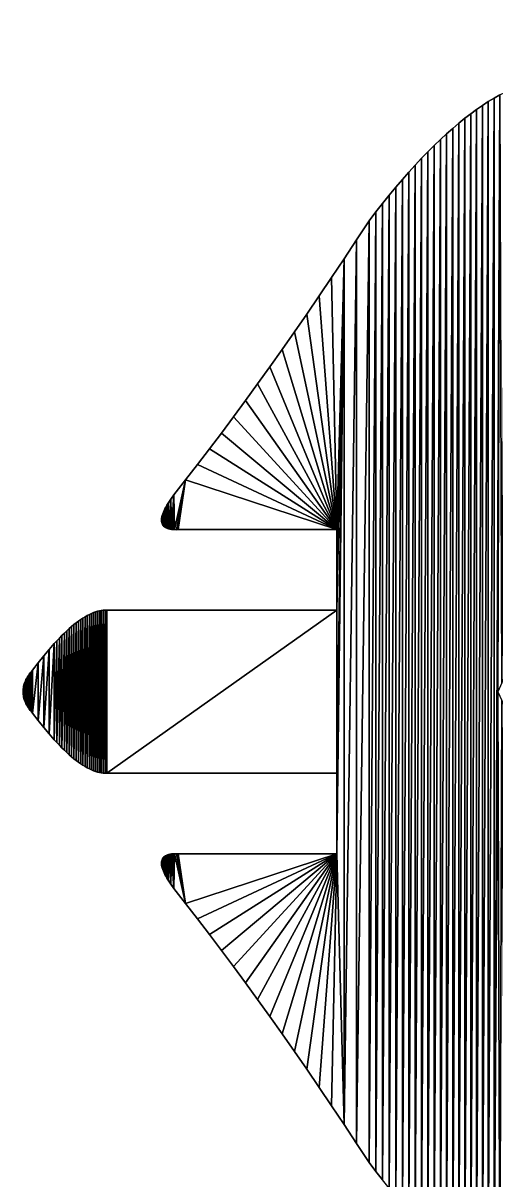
# Model space of a CAD drawing. Extents: x 10 to 917, y 10 to 841.
# Drawn here: x 561.4 to 598.7, y 616.9 to 708.1 of the extents above; entities that cross this region are included whole.
import ezdxf

# ---------------------------------------------------------------- set-up
doc = ezdxf.new("R2010")
doc.units = 0
doc.header["$MEASUREMENT"] = 0
doc.layers.get('0').update_dxf_attribs({"linetype": 'CONTINUOUS'})

msp = doc.modelspace()

# ---------------------------------------------------------------- linework, layer by layer
for p, q in [((598.528, 702.203), (598.075, 701.929)), ((598.977, 702.456), (598.528, 702.203)), ((597.157, 701.314), (596.691, 700.973)), ((597.618, 701.632), (597.157, 701.314)), ((598.075, 701.929), (597.618, 701.632)), ((595.748, 700.227), (595.27, 699.82)), ((596.222, 700.611), (595.748, 700.227)), ((596.691, 700.973), (596.222, 700.611)), ((594.788, 699.392), (594.302, 698.942)), ((595.27, 699.82), (594.788, 699.392)), ((593.812, 698.47), (593.318, 697.976)), ((594.302, 698.942), (593.812, 698.47)), ((592.82, 697.46), (592.317, 696.922)), ((593.318, 697.976), (592.82, 697.46)), ((592.317, 696.922), (591.81, 696.362)), ((591.3, 695.78), (590.785, 695.176)), ((591.81, 696.362), (591.3, 695.78)), ((590.785, 695.176), (590.266, 694.55)), ((589.743, 693.902), (589.215, 693.232)), ((590.266, 694.55), (589.743, 693.902)), ((589.215, 693.232), (588.684, 692.54)), ((588.684, 692.54), (587.69, 691.025)), ((587.69, 691.025), (586.701, 689.532)), ((586.701, 689.532), (585.716, 688.061)), ((585.716, 688.061), (584.735, 686.611)), ((584.735, 686.611), (583.758, 685.184)), ((583.758, 685.184), (582.785, 683.779)), ((582.785, 683.779), (581.816, 682.395)), ((581.816, 682.395), (580.852, 681.034)), ((580.852, 681.034), (579.891, 679.694)), ((579.891, 679.694), (578.935, 678.376)), ((578.935, 678.376), (577.983, 677.081)), ((577.983, 677.081), (577.035, 675.807)), ((577.035, 675.807), (576.091, 674.556)), ((576.091, 674.556), (575.151, 673.326)), ((575.151, 673.326), (574.215, 672.118)), ((574.215, 672.118), (573.284, 670.933)), ((572.736, 670.115), (572.653, 669.969)), ((572.827, 670.267), (572.736, 670.115)), ((573.038, 670.588), (572.827, 670.267)), ((573.284, 670.933), (573.038, 670.588)), ((572.344, 669.213), (572.323, 669.107)), ((572.373, 669.324), (572.344, 669.213)), ((572.411, 669.441), (572.373, 669.324)), ((572.458, 669.565), (572.411, 669.441)), ((572.514, 669.693), (572.458, 669.565)), ((572.579, 669.828), (572.514, 669.693)), ((572.653, 669.969), (572.579, 669.828)), ((572.312, 669.007), (572.31, 668.913)), ((572.31, 668.913), (572.316, 668.824)), ((572.323, 669.107), (572.312, 669.007)), ((572.316, 668.824), (572.332, 668.741)), ((572.332, 668.741), (572.356, 668.664)), ((572.356, 668.664), (572.39, 668.593)), ((572.39, 668.593), (572.432, 668.528)), ((572.432, 668.528), (572.483, 668.468)), ((572.483, 668.468), (572.543, 668.415)), ((572.543, 668.415), (572.612, 668.367)), ((572.612, 668.367), (572.69, 668.324)), ((572.69, 668.324), (572.777, 668.288)), ((572.777, 668.288), (572.873, 668.257)), ((572.873, 668.257), (572.978, 668.232)), ((572.978, 668.232), (573.091, 668.213)), ((573.091, 668.213), (573.214, 668.2)), ((573.214, 668.2), (573.346, 668.192)), ((573.346, 668.192), (573.486, 668.19)), ((573.486, 668.19), (573.636, 668.194)), ((573.636, 668.194), (586.132, 668.194)), ((586.132, 668.194), (586.132, 661.853)), ((565.768, 660.985), (565.589, 660.851)), ((565.945, 661.11), (565.768, 660.985)), ((566.119, 661.225), (565.945, 661.11)), ((566.29, 661.33), (566.119, 661.225)), ((566.459, 661.425), (566.29, 661.33)), ((566.625, 661.511), (566.459, 661.425)), ((566.789, 661.588), (566.625, 661.511)), ((566.95, 661.654), (566.789, 661.588)), ((567.108, 661.711), (566.95, 661.654)), ((567.264, 661.759), (567.108, 661.711)), ((567.417, 661.797), (567.264, 661.759)), ((567.568, 661.825), (567.417, 661.797)), ((567.716, 661.844), (567.568, 661.825)), ((567.861, 661.853), (567.716, 661.844)), ((568.004, 661.853), (567.861, 661.853)), ((586.132, 661.853), (568.004, 661.853)), ((564.848, 660.22), (564.656, 660.038)), ((565.037, 660.392), (564.848, 660.22)), ((565.224, 660.555), (565.037, 660.392)), ((565.408, 660.708), (565.224, 660.555)), ((565.589, 660.851), (565.408, 660.708)), ((563.862, 659.214), (563.45, 658.745)), ((564.065, 659.434), (563.862, 659.214)), ((564.264, 659.645), (564.065, 659.434)), ((564.461, 659.846), (564.264, 659.645)), ((564.656, 660.038), (564.461, 659.846)), ((563.45, 658.745), (563.028, 658.237)), ((562.595, 657.691), (562.152, 657.106)), ((563.028, 658.237), (562.595, 657.691)), ((561.686, 656.482), (561.63, 656.377)), ((561.748, 656.587), (561.686, 656.482)), ((561.817, 656.691), (561.748, 656.587)), ((561.892, 656.795), (561.817, 656.691)), ((561.972, 656.899), (561.892, 656.795)), ((562.059, 657.003), (561.972, 656.899)), ((562.152, 657.106), (562.059, 657.003)), ((561.411, 655.635), (561.405, 655.528)), ((561.405, 655.528), (561.405, 655.421)), ((561.424, 655.742), (561.411, 655.635)), ((561.443, 655.849), (561.424, 655.742)), ((561.468, 655.955), (561.443, 655.849)), ((561.499, 656.061), (561.468, 655.955)), ((561.537, 656.166), (561.499, 656.061)), ((561.58, 656.272), (561.537, 656.166)), ((561.63, 656.377), (561.58, 656.272)), ((561.405, 655.421), (561.405, 655.314)), ((561.405, 655.314), (561.411, 655.207)), ((561.411, 655.207), (561.424, 655.1)), ((561.424, 655.1), (561.443, 654.993)), ((561.443, 654.993), (561.468, 654.887)), ((561.468, 654.887), (561.499, 654.781)), ((561.499, 654.781), (561.537, 654.675)), ((561.537, 654.675), (561.58, 654.57)), ((561.58, 654.57), (561.63, 654.465)), ((561.63, 654.465), (561.686, 654.36)), ((561.686, 654.36), (561.748, 654.255)), ((561.748, 654.255), (561.817, 654.15)), ((561.817, 654.15), (561.892, 654.046)), ((561.892, 654.046), (561.972, 653.942)), ((561.972, 653.942), (562.059, 653.839)), ((562.059, 653.839), (562.152, 653.735)), ((562.152, 653.735), (562.595, 653.151)), ((562.595, 653.151), (563.028, 652.604)), ((563.028, 652.604), (563.45, 652.097)), ((563.45, 652.097), (563.862, 651.627)), ((563.862, 651.627), (564.065, 651.407)), ((564.065, 651.407), (564.264, 651.196)), ((564.264, 651.196), (564.461, 650.995)), ((564.461, 650.995), (564.656, 650.804)), ((564.656, 650.804), (564.848, 650.622)), ((564.848, 650.622), (565.037, 650.45)), ((565.037, 650.45), (565.224, 650.287)), ((565.224, 650.287), (565.408, 650.134)), ((565.408, 650.134), (565.589, 649.99)), ((565.589, 649.99), (565.768, 649.856)), ((565.768, 649.856), (565.945, 649.732)), ((565.945, 649.732), (566.119, 649.617)), ((566.119, 649.617), (566.29, 649.512)), ((566.29, 649.512), (566.459, 649.417)), ((566.459, 649.417), (566.625, 649.331)), ((566.625, 649.331), (566.789, 649.254)), ((566.789, 649.254), (566.95, 649.188)), ((566.95, 649.188), (567.108, 649.13)), ((567.108, 649.13), (567.264, 649.083)), ((567.264, 649.083), (567.417, 649.045)), ((567.417, 649.045), (567.568, 649.016)), ((567.568, 649.016), (567.716, 648.998)), ((567.716, 648.998), (567.861, 648.989)), ((567.861, 648.989), (568.004, 648.989)), ((568.004, 648.989), (586.132, 648.989)), ((586.132, 648.989), (586.132, 642.647)), ((572.316, 642.018), (572.31, 641.929)), ((572.31, 641.929), (572.312, 641.835)), ((572.312, 641.835), (572.323, 641.735)), ((572.332, 642.101), (572.316, 642.018)), ((572.356, 642.177), (572.332, 642.101)), ((572.39, 642.249), (572.356, 642.177)), ((572.432, 642.314), (572.39, 642.249)), ((572.483, 642.373), (572.432, 642.314)), ((572.543, 642.427), (572.483, 642.373)), ((572.612, 642.475), (572.543, 642.427)), ((572.69, 642.517), (572.612, 642.475)), ((572.777, 642.554), (572.69, 642.517)), ((572.873, 642.585), (572.777, 642.554)), ((572.978, 642.609), (572.873, 642.585)), ((573.091, 642.629), (572.978, 642.609)), ((573.214, 642.642), (573.091, 642.629)), ((573.346, 642.649), (573.214, 642.642)), ((573.486, 642.651), (573.346, 642.649)), ((573.636, 642.647), (573.486, 642.651)), ((586.132, 642.647), (573.636, 642.647)), ((572.323, 641.735), (572.344, 641.629)), ((572.344, 641.629), (572.373, 641.518)), ((572.373, 641.518), (572.411, 641.401)), ((572.411, 641.401), (572.458, 641.277)), ((572.458, 641.277), (572.514, 641.149)), ((572.514, 641.149), (572.579, 641.014)), ((572.579, 641.014), (572.653, 640.873)), ((572.653, 640.873), (572.736, 640.727)), ((572.736, 640.727), (572.827, 640.575)), ((572.827, 640.575), (573.038, 640.254)), ((573.038, 640.254), (573.284, 639.91)), ((573.284, 639.91), (574.215, 638.724)), ((574.215, 638.724), (575.151, 637.516)), ((575.151, 637.516), (576.091, 636.286)), ((576.091, 636.286), (577.035, 635.034)), ((577.035, 635.034), (577.983, 633.761)), ((577.983, 633.761), (578.935, 632.465)), ((578.935, 632.465), (579.891, 631.148)), ((579.891, 631.148), (580.852, 629.808)), ((580.852, 629.808), (581.816, 628.447)), ((581.816, 628.447), (582.785, 627.063)), ((582.785, 627.063), (583.758, 625.658)), ((583.758, 625.658), (584.735, 624.23)), ((584.735, 624.23), (585.716, 622.781)), ((585.716, 622.781), (586.701, 621.31)), ((586.701, 621.31), (587.69, 619.816)), ((587.69, 619.816), (588.684, 618.301)), ((588.684, 618.301), (589.215, 617.609)), ((589.215, 617.609), (589.743, 616.94))]:
    msp.add_line(p, q)

# ---------------------------------------------------------------- meshes
mesh = msp.add_polyface()
corners = [(594.302, 611.9), (594.302, 698.942), (594.788, 699.392), (594.788, 611.45), (595.27, 699.82), (595.27, 611.021), (595.748, 700.227), (595.748, 610.615), (596.222, 700.611), (596.222, 610.231), (596.691, 700.973), (596.691, 609.868), (597.157, 701.314), (597.157, 609.528), (597.618, 701.632), (597.618, 609.21), (598.075, 701.929), (598.075, 608.913), (598.528, 702.203), (598.528, 608.639), (598.977, 702.456), (598.814, 655.421), (599.13, 656.125), (599.422, 702.686), (599.455, 656.818), (599.863, 702.895), (599.788, 657.501), (600.13, 658.174), (600.082, 702.991), (600.299, 703.082), (600.479, 658.837), (600.516, 703.167), (600.837, 659.489), (600.946, 703.32), (601.203, 660.132), (601.373, 703.452), (601.577, 660.764), (601.584, 703.51), (601.96, 661.386), (602.004, 703.609), (602.35, 661.998), (602.42, 703.685), (602.749, 662.599), (602.832, 703.74), (603.156, 663.191), (603.24, 703.773), (603.571, 663.772), (603.643, 703.784), (603.995, 664.343), (604.468, 703.929), (604.427, 664.904), (604.867, 665.455), (605.28, 704.089), (605.315, 665.995), (606.079, 704.264), (605.771, 666.525), (606.236, 667.045), (606.866, 704.454), (606.709, 667.555), (607.19, 668.055), (607.641, 704.659), (607.68, 668.544), (608.403, 704.879), (608.177, 669.024), (608.683, 669.493), (609.153, 705.115), (609.197, 669.952), (609.891, 705.365), (609.719, 670.4), (610.25, 670.839), (610.255, 705.496), (610.788, 671.267), (610.974, 705.769), (611.335, 671.685), (611.681, 706.057), (611.89, 672.093), (612.03, 706.207), (612.454, 672.491), (612.718, 706.518), (613.025, 672.879), (613.057, 706.679), (613.605, 673.256), (613.727, 707.013), (614.193, 673.623), (614.384, 707.361), (614.789, 673.98), (615.029, 707.725), (615.394, 674.327), (615.413, 708.114), (616.007, 674.663)]
mesh.append_faces([[corners[k] for k in face] for face in [(21, 20, 22), (22, 23, 24), (24, 25, 26), (26, 25, 27), (27, 29, 30), (30, 31, 32), (32, 33, 34), (34, 35, 36), (36, 37, 38), (38, 39, 40), (40, 41, 42), (42, 43, 44), (44, 45, 46), (46, 47, 48), (48, 49, 50), (50, 49, 51), (51, 52, 53), (53, 54, 55), (55, 54, 56), (56, 57, 58), (58, 57, 59), (59, 60, 61), (61, 62, 63), (63, 62, 64), (64, 65, 66), (66, 67, 68), (68, 67, 69), (69, 70, 71), (71, 72, 73), (73, 74, 75), (75, 76, 77), (77, 78, 79), (79, 80, 81), (81, 82, 83), (83, 84, 85), (85, 86, 87), (87, 88, 89)]], dxfattribs={"vtx0": -1, "vtx1": -1})
mesh.append_faces([[corners[k] for k in face] for face in [(19, 20, 21)]], dxfattribs={"vtx0": -1, "vtx1": -1, "vtx2": -1})
mesh.append_faces([[corners[k] for k in face] for face in [(0, 1, 2), (3, 2, 4), (5, 4, 6), (7, 6, 8), (9, 8, 10), (11, 10, 12), (13, 12, 14), (15, 14, 16), (17, 16, 18), (19, 18, 20), (22, 20, 23), (24, 23, 25), (27, 25, 28)]], dxfattribs={"vtx0": -1, "vtx2": -1})
mesh = msp.add_polyface()
corners = [(593.812, 612.372), (594.302, 698.942), (594.302, 611.9), (594.788, 699.392), (594.788, 611.45), (595.27, 699.82), (595.27, 611.021), (595.748, 700.227), (595.748, 610.615), (596.222, 700.611), (596.222, 610.231), (596.691, 700.973), (596.691, 609.868), (597.157, 701.314), (597.157, 609.528), (597.618, 701.632), (597.618, 609.21), (598.075, 701.929), (598.075, 608.913), (598.528, 702.203), (598.528, 608.639), (598.814, 655.421), (598.977, 608.386), (599.13, 654.717), (599.422, 608.156), (599.455, 654.024), (599.863, 607.947), (599.788, 653.341), (600.13, 652.668), (600.082, 607.851), (600.299, 607.76), (600.479, 652.005), (600.516, 607.675), (600.837, 651.352), (600.946, 607.522), (601.203, 650.71), (601.373, 607.39), (601.577, 650.078), (601.584, 607.332), (601.96, 649.456), (602.004, 607.233), (602.35, 648.844), (602.42, 607.157), (602.749, 648.242), (602.832, 607.102), (603.156, 647.651), (603.24, 607.069), (603.571, 647.07), (603.643, 607.058), (603.995, 646.499), (604.468, 606.913), (604.427, 645.938), (604.867, 645.387), (605.28, 606.753), (605.315, 644.847), (606.079, 606.578), (605.771, 644.316), (606.236, 643.796), (606.866, 606.388), (606.709, 643.286), (607.19, 642.787), (607.641, 606.183), (607.68, 642.297), (608.403, 605.963), (608.177, 641.818), (608.683, 641.349), (609.153, 605.727), (609.197, 640.89), (609.891, 605.477), (609.719, 640.441), (610.25, 640.003), (610.255, 605.346), (610.788, 639.574), (610.974, 605.073), (611.335, 639.156), (611.681, 604.784), (611.89, 638.748), (612.03, 604.635), (612.454, 638.351), (612.718, 604.324), (613.025, 637.963), (613.057, 604.163), (613.605, 637.586), (613.727, 603.829), (614.193, 637.219), (614.384, 603.481), (614.789, 636.862), (615.029, 603.117), (615.394, 636.515), (615.413, 602.728), (616.007, 636.178)]
mesh.append_faces([[corners[k] for k in face] for face in [(0, 1, 2), (2, 3, 4), (4, 5, 6), (6, 7, 8), (8, 9, 10), (10, 11, 12), (12, 13, 14), (14, 15, 16), (16, 17, 18), (18, 19, 20), (22, 23, 24), (24, 25, 26), (26, 28, 29), (29, 28, 30)]], dxfattribs={"vtx0": -1, "vtx1": -1})
mesh.append_faces([[corners[k] for k in face] for face in [(21, 22, 20), (22, 21, 23), (24, 23, 25), (26, 25, 27), (26, 27, 28), (30, 28, 31), (32, 31, 33), (34, 33, 35), (36, 35, 37), (38, 37, 39), (40, 39, 41), (42, 41, 43), (44, 43, 45), (46, 45, 47), (48, 47, 49), (50, 49, 51), (50, 51, 52), (53, 52, 54), (55, 54, 56), (55, 56, 57), (58, 57, 59), (58, 59, 60), (61, 60, 62), (63, 62, 64), (63, 64, 65), (66, 65, 67), (68, 67, 69), (68, 69, 70), (71, 70, 72), (73, 72, 74), (75, 74, 76), (77, 76, 78), (79, 78, 80), (81, 80, 82), (83, 82, 84), (85, 84, 86), (87, 86, 88), (89, 88, 90)]], dxfattribs={"vtx0": -1, "vtx2": -1})
mesh = msp.add_polyface()
corners = [(586.701, 621.31), (586.701, 689.532), (587.69, 691.025), (587.69, 619.816), (588.684, 692.54), (588.684, 618.301), (589.215, 693.232), (589.215, 617.609), (589.743, 693.902), (589.743, 616.94), (590.266, 694.55), (590.266, 616.292), (590.785, 695.176), (590.785, 615.666), (591.3, 695.78), (591.3, 615.062), (591.81, 696.362), (591.81, 614.48), (592.317, 696.922), (592.317, 613.92), (592.82, 697.46), (592.82, 613.382), (593.318, 697.976), (593.318, 612.866), (593.812, 698.47), (593.812, 612.372), (594.302, 698.942), (572.432, 668.528), (572.411, 669.441), (572.458, 669.565), (572.483, 668.468), (572.514, 669.693), (572.543, 668.415), (572.579, 669.828), (572.612, 668.367), (572.653, 669.969), (572.69, 668.324), (572.736, 670.115), (572.777, 668.288), (572.827, 670.267), (572.873, 668.257), (573.038, 670.588), (572.978, 668.232), (573.091, 668.213), (573.284, 670.933), (573.214, 668.2), (573.346, 668.192), (574.215, 672.118), (573.486, 668.19), (573.636, 668.194), (586.132, 668.194), (575.151, 673.326), (576.091, 674.556), (577.035, 675.807), (577.983, 677.081), (578.935, 678.376), (579.891, 679.694), (580.852, 681.034), (581.816, 682.395), (582.785, 683.779), (583.758, 685.184), (584.735, 686.611), (585.716, 688.061), (586.132, 661.853), (586.132, 648.989), (586.132, 642.647), (568.004, 648.989), (568.004, 661.853)]
mesh.append_faces([[corners[k] for k in face] for face in [(27, 29, 30), (30, 31, 32), (32, 33, 34), (34, 35, 36), (36, 37, 38), (38, 39, 40), (40, 41, 42), (42, 41, 43), (43, 44, 45), (45, 44, 46), (46, 47, 48), (48, 47, 49), (49, 47, 50), (50, 1, 63), (64, 1, 65)]], dxfattribs={"vtx0": -1, "vtx1": -1})
mesh.append_faces([[corners[k] for k in face] for face in [(63, 1, 64)]], dxfattribs={"vtx0": -1, "vtx1": -1, "vtx2": -1})
mesh.append_faces([[corners[k] for k in face] for face in [(0, 1, 2), (3, 2, 4), (5, 4, 6), (7, 6, 8), (9, 8, 10), (11, 10, 12), (13, 12, 14), (15, 14, 16), (17, 16, 18), (19, 18, 20), (21, 20, 22), (23, 22, 24), (25, 24, 26), (27, 28, 29), (30, 29, 31), (32, 31, 33), (34, 33, 35), (36, 35, 37), (38, 37, 39), (40, 39, 41), (43, 41, 44), (46, 44, 47), (50, 47, 51), (50, 51, 52), (50, 52, 53), (50, 53, 54), (50, 54, 55), (50, 55, 56), (50, 56, 57), (50, 57, 58), (50, 58, 59), (50, 59, 60), (50, 60, 61), (50, 61, 62), (50, 62, 1), (66, 67, 63)]], dxfattribs={"vtx0": -1, "vtx2": -1})
mesh = msp.add_polyface()
corners = [(572.373, 641.518), (572.356, 642.177), (572.39, 642.249), (572.411, 641.401), (572.432, 642.314), (572.458, 641.277), (572.483, 642.373), (572.514, 641.149), (572.543, 642.427), (572.579, 641.014), (572.612, 642.475), (572.653, 640.873), (572.69, 642.517), (572.736, 640.727), (572.777, 642.554), (572.827, 640.575), (572.873, 642.585), (573.038, 640.254), (572.978, 642.609), (573.091, 642.629), (573.284, 639.91), (573.214, 642.642), (573.346, 642.649), (574.215, 638.724), (573.486, 642.651), (573.636, 642.647), (586.132, 642.647), (575.151, 637.516), (576.091, 636.286), (577.035, 635.034), (577.983, 633.761), (578.935, 632.465), (579.891, 631.148), (580.852, 629.808), (581.816, 628.447), (582.785, 627.063), (583.758, 625.658), (584.735, 624.23), (585.716, 622.781), (586.701, 621.31), (586.701, 689.532), (587.69, 691.025), (587.69, 619.816), (588.684, 692.54), (588.684, 618.301), (589.215, 693.232), (589.215, 617.609), (589.743, 693.902), (589.743, 616.94), (590.266, 694.55), (590.266, 616.292), (590.785, 695.176), (590.785, 615.666), (591.3, 695.78), (591.3, 615.062), (591.81, 696.362), (591.81, 614.48), (592.317, 696.922), (592.317, 613.92), (592.82, 697.46), (592.82, 613.382), (593.318, 697.976), (593.318, 612.866), (593.812, 698.47), (593.812, 612.372), (568.004, 648.989), (586.132, 661.853), (586.132, 648.989)]
mesh.append_faces([[corners[k] for k in face] for face in [(0, 2, 3), (3, 4, 5), (5, 6, 7), (7, 8, 9), (9, 10, 11), (11, 12, 13), (13, 14, 15), (15, 16, 17), (17, 19, 20), (20, 22, 23), (23, 26, 27), (27, 26, 28), (28, 26, 29), (29, 26, 30), (30, 26, 31), (31, 26, 32), (32, 26, 33), (33, 26, 34), (34, 26, 35), (35, 26, 36), (36, 26, 37), (37, 26, 38), (38, 26, 39), (39, 41, 42), (42, 43, 44), (44, 45, 46), (46, 47, 48), (48, 49, 50), (50, 51, 52), (52, 53, 54), (54, 55, 56), (56, 57, 58), (58, 59, 60), (60, 61, 62), (62, 63, 64), (65, 66, 67)]], dxfattribs={"vtx0": -1, "vtx1": -1})
mesh.append_faces([[corners[k] for k in face] for face in [(39, 26, 40)]], dxfattribs={"vtx0": -1, "vtx1": -1, "vtx2": -1})
mesh.append_faces([[corners[k] for k in face] for face in [(0, 1, 2), (3, 2, 4), (5, 4, 6), (7, 6, 8), (9, 8, 10), (11, 10, 12), (13, 12, 14), (15, 14, 16), (17, 16, 18), (17, 18, 19), (20, 19, 21), (20, 21, 22), (23, 22, 24), (23, 24, 25), (23, 25, 26)]], dxfattribs={"vtx0": -1, "vtx2": -1})
mesh = msp.add_polyface()
corners = [(572.312, 669.007), (572.316, 668.824), (572.31, 668.913), (572.323, 669.107), (572.332, 668.741), (572.344, 669.213), (572.356, 668.664), (572.373, 669.324), (572.39, 668.593), (572.411, 669.441), (572.432, 668.528), (561.411, 655.207), (561.411, 655.635), (561.424, 655.742), (561.424, 655.1), (561.443, 655.849), (561.443, 654.993), (561.468, 655.955), (561.468, 654.887), (561.499, 656.061), (561.499, 654.781), (561.537, 656.166), (561.537, 654.675), (561.58, 656.272), (561.58, 654.57), (561.63, 656.377), (561.63, 654.465), (561.686, 656.482), (561.686, 654.36), (561.748, 656.587), (561.748, 654.255), (561.817, 656.691), (561.817, 654.15), (561.892, 656.795), (561.892, 654.046), (561.972, 656.899), (561.972, 653.942), (562.059, 657.003), (562.059, 653.839), (562.152, 657.106), (562.152, 653.735), (562.595, 657.691), (562.595, 653.151), (563.028, 658.237), (563.028, 652.604), (563.45, 658.745), (563.45, 652.097), (563.862, 659.214), (563.862, 651.627), (564.065, 659.434), (564.065, 651.407), (564.264, 659.645), (564.264, 651.196), (564.461, 659.846), (564.461, 650.995), (564.656, 660.038), (564.656, 650.804), (564.848, 660.22), (564.848, 650.622), (565.037, 660.392), (565.037, 650.45), (565.224, 660.555), (565.224, 650.287), (565.408, 660.708), (565.408, 650.134), (565.589, 660.851), (565.589, 649.99), (565.768, 660.985), (565.768, 649.856), (565.945, 661.11), (565.945, 649.732), (566.119, 661.225), (566.119, 649.617), (566.29, 661.33), (566.29, 649.512), (566.459, 661.425), (566.459, 649.417), (566.625, 661.511), (566.625, 649.331), (566.789, 661.588), (566.789, 649.254), (566.95, 661.654), (566.95, 649.188), (567.108, 661.711), (567.108, 649.13), (567.264, 661.759), (567.264, 649.083), (567.417, 661.797), (567.417, 649.045), (567.568, 661.825), (567.568, 649.016), (567.716, 661.844), (567.716, 648.998), (567.861, 661.853), (567.861, 648.989), (568.004, 661.853)]
mesh.append_faces([[corners[k] for k in face] for face in [(0, 1, 2)]], dxfattribs={"vtx0": -1})
mesh.append_faces([[corners[k] for k in face] for face in [(1, 3, 4), (4, 5, 6), (6, 7, 8), (8, 9, 10)]], dxfattribs={"vtx0": -1, "vtx1": -1})
mesh.append_faces([[corners[k] for k in face] for face in [(1, 0, 3), (4, 3, 5), (6, 5, 7), (8, 7, 9), (11, 12, 13), (14, 13, 15), (16, 15, 17), (18, 17, 19), (20, 19, 21), (22, 21, 23), (24, 23, 25), (26, 25, 27), (28, 27, 29), (30, 29, 31), (32, 31, 33), (34, 33, 35), (36, 35, 37), (38, 37, 39), (40, 39, 41), (42, 41, 43), (44, 43, 45), (46, 45, 47), (48, 47, 49), (50, 49, 51), (52, 51, 53), (54, 53, 55), (56, 55, 57), (58, 57, 59), (60, 59, 61), (62, 61, 63), (64, 63, 65), (66, 65, 67), (68, 67, 69), (70, 69, 71), (72, 71, 73), (74, 73, 75), (76, 75, 77), (78, 77, 79), (80, 79, 81), (82, 81, 83), (84, 83, 85), (86, 85, 87), (88, 87, 89), (90, 89, 91), (92, 91, 93), (94, 93, 95)]], dxfattribs={"vtx0": -1, "vtx2": -1})
mesh = msp.add_polyface()
corners = [(572.316, 642.018), (572.312, 641.835), (572.31, 641.929), (572.323, 641.735), (572.332, 642.101), (572.344, 641.629), (572.356, 642.177), (572.373, 641.518), (561.405, 655.528), (561.405, 655.314), (561.405, 655.421), (561.411, 655.635), (561.411, 655.207), (561.424, 655.742), (561.424, 655.1), (561.443, 655.849), (561.443, 654.993), (561.468, 655.955), (561.468, 654.887), (561.499, 656.061), (561.499, 654.781), (561.537, 656.166), (561.537, 654.675), (561.58, 656.272), (561.58, 654.57), (561.63, 656.377), (561.63, 654.465), (561.686, 656.482), (561.686, 654.36), (561.748, 656.587), (561.748, 654.255), (561.817, 656.691), (561.817, 654.15), (561.892, 656.795), (561.892, 654.046), (561.972, 656.899), (561.972, 653.942), (562.059, 657.003), (562.059, 653.839), (562.152, 657.106), (562.152, 653.735), (562.595, 657.691), (562.595, 653.151), (563.028, 658.237), (563.028, 652.604), (563.45, 658.745), (563.45, 652.097), (563.862, 659.214), (563.862, 651.627), (564.065, 659.434), (564.065, 651.407), (564.264, 659.645), (564.264, 651.196), (564.461, 659.846), (564.461, 650.995), (564.656, 660.038), (564.656, 650.804), (564.848, 660.22), (564.848, 650.622), (565.037, 660.392), (565.037, 650.45), (565.224, 660.555), (565.224, 650.287), (565.408, 660.708), (565.408, 650.134), (565.589, 660.851), (565.589, 649.99), (565.768, 660.985), (565.768, 649.856), (565.945, 661.11), (565.945, 649.732), (566.119, 661.225), (566.119, 649.617), (566.29, 661.33), (566.29, 649.512), (566.459, 661.425), (566.459, 649.417), (566.625, 661.511), (566.625, 649.331), (566.789, 661.588), (566.789, 649.254), (566.95, 661.654), (566.95, 649.188), (567.108, 661.711), (567.108, 649.13), (567.264, 661.759), (567.264, 649.083), (567.417, 661.797), (567.417, 649.045), (567.568, 661.825), (567.568, 649.016), (567.716, 661.844), (567.716, 648.998), (567.861, 661.853), (567.861, 648.989), (568.004, 661.853), (568.004, 648.989)]
mesh.append_faces([[corners[k] for k in face] for face in [(0, 1, 2), (8, 9, 10)]], dxfattribs={"vtx0": -1})
mesh.append_faces([[corners[k] for k in face] for face in [(1, 0, 3), (3, 4, 5), (5, 6, 7), (9, 11, 12), (12, 13, 14), (14, 15, 16), (16, 17, 18), (18, 19, 20), (20, 21, 22), (22, 23, 24), (24, 25, 26), (26, 27, 28), (28, 29, 30), (30, 31, 32), (32, 33, 34), (34, 35, 36), (36, 37, 38), (38, 39, 40), (40, 41, 42), (42, 43, 44), (44, 45, 46), (46, 47, 48), (48, 49, 50), (50, 51, 52), (52, 53, 54), (54, 55, 56), (56, 57, 58), (58, 59, 60), (60, 61, 62), (62, 63, 64), (64, 65, 66), (66, 67, 68), (68, 69, 70), (70, 71, 72), (72, 73, 74), (74, 75, 76), (76, 77, 78), (78, 79, 80), (80, 81, 82), (82, 83, 84), (84, 85, 86), (86, 87, 88), (88, 89, 90), (90, 91, 92), (92, 93, 94), (94, 95, 96)]], dxfattribs={"vtx0": -1, "vtx1": -1})
mesh.append_faces([[corners[k] for k in face] for face in [(3, 0, 4), (5, 4, 6), (9, 8, 11)]], dxfattribs={"vtx0": -1, "vtx2": -1})

doc.saveas('drawing.dxf')
